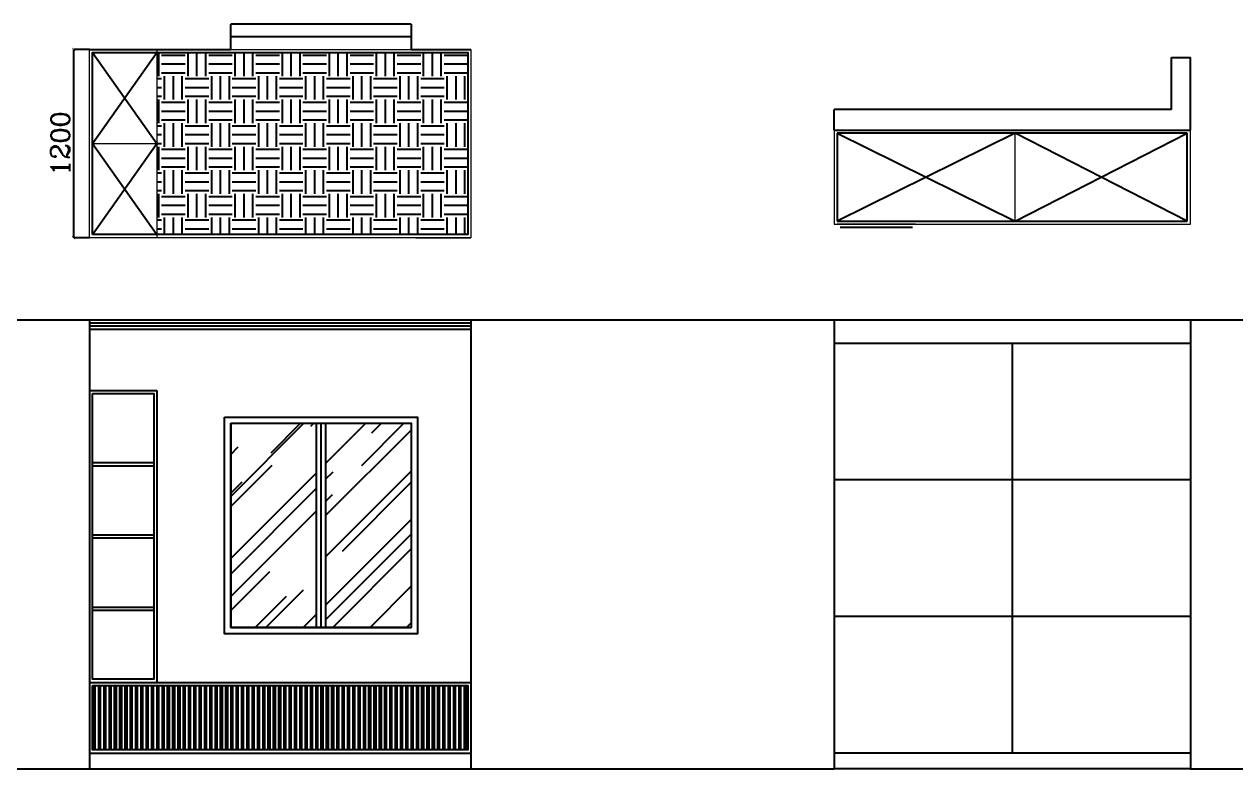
# Model space of a CAD drawing. Header units: millimetres. Extents: x 450898 to 739469, y -912654 to -458543.
# Drawn here: x 486673 to 494390, y -870968 to -866226 of the extents above; entities that cross this region are included whole.
import ezdxf

# ---------------------------------------------------------------- set-up
doc = ezdxf.new("R2010")
doc.units = ezdxf.units.MM
doc.header["$MEASUREMENT"] = 0
doc.header["$PDMODE"] = 3
doc.layers.get('0').update_dxf_attribs({"linetype": 'CONTINUOUS'})
doc.layers.get('DEFPOINTS').update_dxf_attribs({"linetype": 'CONTINUOUS'})
for name, color, linetype in [('txt', 7, 'CONTINUOUS'), ('墙线', 5, 'CONTINUOUS'), ('家具', 7, 'CONTINUOUS')]:
    doc.layers.add(name, color=color, linetype=linetype)
doc.layers.add('门窗', color=4, linetype='CONTINUOUS', lineweight=13)
doc.styles.get("Standard").update_dxf_attribs({"font": 'complex.shx', "bigfont": 'hzxy.shx'})
doc.dimstyles.new('LMDIM40', dxfattribs={"dimtxt": 80, "dimasz": 20, "dimexe": 0, "dimexo": 0, "dimgap": 25, "dimtad": 1, "dimdec": 0, "dimzin": 0, "dimdsep": 46, "dimtxsty": 'Standard', "dimblk1": 'DOT', "dimblk2": 'DOT', "dimsah": 1, "dimcen": 0, "dimclrd": 2, "dimclre": 2, "dimclrt": 2, "dimadec": 0, "dimazin": 0, "dimtfac": 1, "dimtdec": 0, "dimtmove": 2, "dimatfit": 3, "dimldrblk": 'DOT', "dimfxl": 0, "dimtolj": 1, "dimtzin": 0, "dimarcsym": 0})

# ---------------------------------------------------------------- blocks, each defined once
blk = doc.blocks.new('_ArchTick')
at = {"color": 0, "linetype": 'ByBlock', "const_width": 0.15}
blk.add_lwpolyline([(-0.5, -0.5), (0.5, 0.5)], dxfattribs=at)
blk = doc.blocks.new('*D691')
at = {"layer": 'DEFPOINTS', "color": 2, "lineweight": -2}
for p, q in [((487087.7, -866386.1), (486987.7, -866386.1)), ((486987.7, -867586.1), (486987.7, -866386.1)), ((487087.7, -867586.1), (486987.7, -867586.1))]:
    blk.add_line(p, q, dxfattribs=at)
at = {"layer": 'DEFPOINTS', "color": 0}
for p in [(486987.7, -866386.1), (487087.7, -866386.1), (487087.7, -867586.1)]:
    blk.add_point(p, dxfattribs=at)
at = {"layer": 'DEFPOINTS', "color": 2, "lineweight": -2, "xscale": 20, "yscale": 20, "zscale": 20}
for p, rotation in [((486987.7, -866386.1), 90), ((486987.7, -867586.1), 270)]:
    blk.add_blockref('_ArchTick', p, dxfattribs=dict(at, rotation=rotation))
at = {"layer": 'DEFPOINTS', "color": 2, "insert": (486902.7, -866986.1), "char_height": 120, "attachment_point": 5, "rotation": 90}
blk.add_mtext('\\A1;1200', dxfattribs=at)
blk = doc.blocks.new('_DOT')
at = {"color": 0, "linetype": 'ByBlock'}
blk.add_line((-0.5, 0), (-1, 0), dxfattribs=at)
at = {"color": 0, "linetype": 'ByBlock', "const_width": 0.5}
blk.add_lwpolyline([(-0.25, 0, 1), (0.25, 0, 1)], format="xyb", close=True, dxfattribs=at)
blk = doc.blocks.new('DOT')
at = {"color": 0, "linetype": 'ByBlock'}
blk.add_line((-0.35, 0), (-1, 0), dxfattribs=at)
at = {"color": 0, "linetype": 'ByBlock', "const_width": 0.35}
blk.add_lwpolyline([(-0.175, 0, 1), (0.175, 0, 1)], format="xyb", close=True, dxfattribs=at)

msp = doc.modelspace()

# ---------------------------------------------------------------- hatches: boundary and pattern name
at = {"layer": 'DEFPOINTS'}
h = msp.add_hatch(dxfattribs=at)
h.set_pattern_fill('AR-RROOF', color=251, scale=350, angle=45, style=0)
h.paths.add_polyline_path([(488532.7, -868767.6), (487987.7, -868767.6), (487987.7, -870067.6), (488532.7, -870067.6)])
h = msp.add_hatch(dxfattribs=at)
h.set_pattern_fill('AR-RROOF', color=251, scale=350, angle=45, style=0)
h.paths.add_polyline_path([(489137.7, -868767.6), (488592.7, -868767.6), (488592.7, -870067.6), (489137.7, -870067.6)])
h = msp.add_hatch(dxfattribs=at)
h.set_pattern_fill('ANSI32', color=251, scale=90, angle=45, style=0)
h.paths.add_polyline_path([(489497.7, -870847.6), (489497.7, -870437.6), (487107.7, -870437.6), (487107.7, -870847.6)])
at = {"layer": '家具'}
h = msp.add_hatch(dxfattribs=at)
h.set_pattern_fill('EARTH', color=250, scale=600, angle=90, style=0)
h.set_pattern_definition([(90, (-3570.72, -1025556.15), (-150, 150), [150, -150]), (90, (-3626.97, -1025556.15), (-150, 150), [150, -150]), (90, (-3683.22, -1025556.15), (-150, 150), [150, -150]), (180, (-3701.97, -1025537.4), (-150, -150), [150, -150]), (180, (-3701.97, -1025481.15), (-150, -150), [150, -150]), (180, (-3701.97, -1025424.9), (-150, -150), [150, -150])])
h.paths.add_polyline_path([(487517.7, -866406.1), (487517.7, -867566.1), (489497.7, -867566.1), (489497.7, -866406.1)])

# ---------------------------------------------------------------- linework, layer by layer
at = {"layer": 'DEFPOINTS'}
for p, q in [((487987.7, -866386.1), (487987.7, -866226.1)), ((489137.7, -866226.1), (489137.7, -866386.1)), ((493980.7, -866770.1), (493980.7, -866438.1)), ((493980.7, -866438.1), (494100.7, -866438.1)), ((494100.7, -866900.1), (494100.7, -866438.1)), ((491830.7, -866900.1), (491830.7, -866770.1)), ((486497.7, -868107.6), (491830.7, -868107.6)), ((487087.7, -868107.6), (487087.7, -870967.6)), ((487087.7, -868107.6), (489517.7, -868107.6)), ((489517.7, -868107.6), (489517.7, -870967.6)), ((491830.7, -868107.6), (491830.7, -870967.6)), ((491830.7, -868107.6), (494100.7, -868107.6)), ((494100.7, -868107.6), (494100.7, -870967.6)), ((494100.7, -868107.6), (499461.7, -868107.6)), ((487087.7, -868167.6), (489517.7, -868167.6)), ((491830.7, -868257.6), (494100.7, -868257.6)), ((492965.7, -868257.6), (492965.7, -870867.6)), ((487087.7, -868557.6), (487517.7, -868557.6)), ((487517.7, -868557.6), (487517.7, -870417.6)), ((487987.7, -868767.6), (487987.7, -870067.6)), ((487987.7, -868767.6), (489137.7, -868767.6)), ((488532.7, -868767.6), (488532.7, -870067.6)), ((488592.7, -868767.6), (488592.7, -870067.6)), ((489137.7, -868767.6), (489137.7, -870067.6)), ((487107.7, -869017.6), (487497.7, -869017.6)), ((487107.7, -869037.6), (487497.7, -869037.6)), ((494100.7, -869127.6), (491830.7, -869127.6)), ((487107.7, -869477.6), (487497.7, -869477.6)), ((487107.7, -869497.6), (487497.7, -869497.6)), ((487107.7, -869937.6), (487497.7, -869937.6)), ((487107.7, -869957.6), (487497.7, -869957.6)), ((494100.7, -869997.6), (491830.7, -869997.6)), ((487987.7, -870067.6), (489137.7, -870067.6)), ((487087.7, -870417.6), (489517.7, -870417.6)), ((487087.7, -870867.6), (489517.7, -870867.6)), ((494100.7, -870867.6), (491830.7, -870867.6)), ((486497.7, -870967.6), (491830.7, -870967.6)), ((494100.7, -870967.6), (491830.7, -870967.6)), ((494100.7, -870967.6), (496225.7, -870967.6))]:
    msp.add_line(p, q, dxfattribs=at)
at = {"layer": 'DEFPOINTS', "color": 251}
for p, q in [((487087.7, -868127.6), (489517.7, -868127.6)), ((487087.7, -868147.6), (489517.7, -868147.6)), ((488562.7, -868767.6), (488562.7, -870067.6))]:
    msp.add_line(p, q, dxfattribs=at)
at = {"layer": 'DEFPOINTS'}
for points in [[(487107.7, -868577.6), (487497.7, -868577.6), (487497.7, -870397.6), (487107.7, -870397.6)], [(487947.7, -868727.6), (489177.7, -868727.6), (489177.7, -870107.6), (487947.7, -870107.6)], [(487107.7, -870437.6), (489497.7, -870437.6), (489497.7, -870847.6), (487107.7, -870847.6)]]:
    msp.add_lwpolyline(points, close=True, dxfattribs=at)
at = {"layer": 'DEFPOINTS', "color": 251}
msp.add_lwpolyline([(487987.7, -868767.6), (489137.7, -868767.6), (489137.7, -870067.6), (487987.7, -870067.6)], close=True, dxfattribs=at)
at = {"layer": 'DEFPOINTS'}
for p in [(492965.7, -869127.6), (492965.7, -869997.6)]:
    msp.add_point(p, dxfattribs=at)
at = {"layer": 'txt'}
for p, q in [((489137.7, -866226.1), (487987.7, -866226.1)), ((489137.7, -866306.1), (487987.7, -866306.1))]:
    msp.add_line(p, q, dxfattribs=at)
at = {"layer": '墙线'}
for p, q in [((487087.7, -866386.1), (487987.7, -866386.1)), ((489137.7, -866386.1), (489517.7, -866386.1)), ((493980.7, -866770.1), (491830.7, -866770.1)), ((491830.7, -866900.1), (494100.7, -866900.1))]:
    msp.add_line(p, q, dxfattribs=at)
at = {"layer": '家具', "color": 250}
for p, q in [((487107.7, -866986.1), (487517.7, -866406.1)), ((487107.7, -866406.1), (487517.7, -866986.1)), ((487107.7, -867566.1), (487517.7, -866986.1)), ((487107.7, -866986.1), (487517.7, -867566.1)), ((491850.7, -866920.1), (491850.7, -867480.1)), ((494080.7, -866920.1), (491850.7, -866920.1)), ((491850.7, -866920.1), (492984.7, -867480.1)), ((492984.7, -866920.1), (491850.7, -867480.1)), ((492984.7, -867480.1), (494080.7, -866920.1)), ((494080.7, -867480.1), (492984.7, -866920.1)), ((494080.7, -867480.1), (494080.7, -866920.1)), ((491850.7, -867480.1), (494080.7, -867480.1)), ((492330.7, -867520.1), (491870.7, -867520.1))]:
    msp.add_line(p, q, dxfattribs=at)
msp.add_lwpolyline([(487107.7, -867566.1), (487107.7, -866406.1), (489497.7, -866406.1), (489497.7, -867566.1)], close=True, dxfattribs=at)
at = {"layer": '门窗'}
for p, q in [((487517.7, -866386.1), (487517.7, -867586.1)), ((487987.7, -866386.1), (489137.7, -866386.1)), ((491830.7, -866900.1), (491830.7, -867500.1)), ((494100.7, -866900.1), (491830.7, -866900.1)), ((494100.7, -867500.1), (494100.7, -866900.1)), ((487107.7, -866986.1), (487517.7, -866986.1)), ((492984.7, -867480.1), (492984.7, -866920.1)), ((491830.7, -867500.1), (494100.7, -867500.1)), ((492350.7, -867500.1), (491850.7, -867500.1)), ((489167.7, -867586.1), (489517.7, -867586.1))]:
    msp.add_line(p, q, dxfattribs=at)
for points in [[(487087.7, -867586.1), (487087.7, -866386.1), (489517.7, -866386.1), (489517.7, -867586.1)], [(487087.7, -868557.6), (487517.7, -868557.6), (487517.7, -870417.6), (487087.7, -870417.6)], [(487087.7, -870417.6), (489517.7, -870417.6), (489517.7, -870867.6), (487087.7, -870867.6)]]:
    msp.add_lwpolyline(points, close=True, dxfattribs=at)

# ---------------------------------------------------------------- dimensions: what is measured, and where the dimension line sits
at = {"layer": 'DEFPOINTS'}
dim = msp.add_linear_dim(base=(486987.7, -866386.1), p1=(487087.7, -867586.1), p2=(487087.7, -866386.1), angle=90, dimstyle='LMDIM40', override={"dimtxt": 120, "dimblk": 'ArchTick', "dimsah": 0, "dimldrblk": 'DOT'}, dxfattribs=at)
dim.commit()
dim.dimension.update_dxf_attribs({"geometry": '*D691', "text_midpoint": (486902.7, -866986.1)})

doc.saveas('drawing.dxf')
